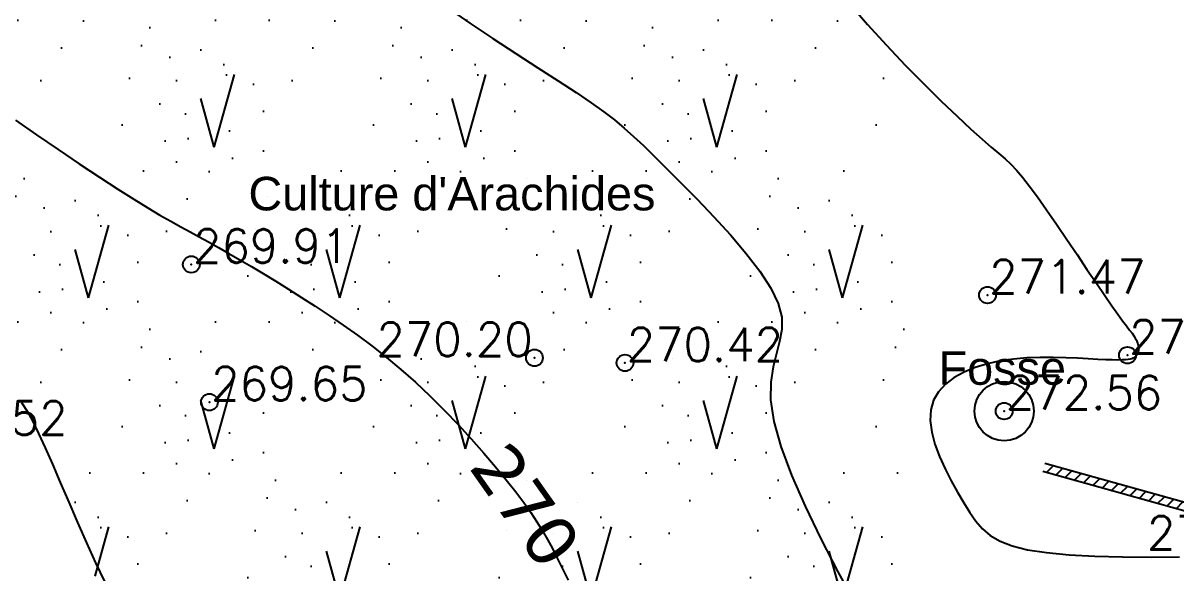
# Model space of a CAD drawing. Header units: millimetres. Extents: x 524954 to 526204, y 9523489 to 9524010.
# Drawn here: x 525380.55 to 525414.95, y 9523602.8 to 9523619.21 of the extents above; entities that cross this region are included whole.
import ezdxf
from ezdxf.enums import TextEntityAlignment as Align

# ---------------------------------------------------------------- set-up
doc = ezdxf.new("R2010")
doc.units = ezdxf.units.MM
doc.header["$PDMODE"] = 32
doc.header["$PDSIZE"] = 0.5
doc.linetypes.add('CACHE2', pattern=[4.7625, 3.175, -1.5875])
for name, color, linetype in [('Cloture', 7, 'Continuous'), ('CN_01_00', 3, 'Continuous'), ('CN_02_00', 4, 'Continuous'), ('CN_10_00', 1, 'Continuous'), ('Cotation Courbes de niveau', 7, 'Continuous'), ('Murs', 1, 'Continuous'), ('TopoAlt', 3, 'Continuous'), ('TOPOJIS', 7, 'Continuous'), ('Toponomie', 7, 'CACHE2'), ('Végétation_Plantation', 70, 'Continuous')]:
    doc.layers.add(name, color=color, linetype=linetype)
doc.styles.add('Simplex 1.0', font='Simplex.shx', dxfattribs={"width": 0.99, "height": 1})
doc.styles.get("Standard").update_dxf_attribs({"font": 'arial.ttf'})
doc.styles.add('Verdana 1.0', font='verdana.ttf', dxfattribs={"width": 0.99, "height": 1})

# ---------------------------------------------------------------- blocks, each defined once
blk = doc.blocks.new('TCPOINT M')
at = {"color": 0}
blk.add_point((0, 0), dxfattribs=at)
at = {"layer": 'TopoAlt', "style": 'Simplex 1.0', "width": 0.99}
blk.add_attdef('ALT', (0.15, 0.15), '', height=1, dxfattribs=at)

msp = doc.modelspace()

# ---------------------------------------------------------------- hatches: boundary and pattern name
at = {"layer": 'Murs'}
h = msp.add_hatch(dxfattribs=at)
h.set_pattern_fill('_U', color=256, scale=0.25, angle=45, style=0, pattern_type=0)
h.set_pattern_definition([(45, (0, 0), (-0.1767766952966, 0.1767766952966), [])])
h.paths.add_polyline_path([(525420.456, 9523603.445), (525411.042, 9523606.07), (525410.975, 9523605.829), (525420.389, 9523603.205)])
at = {"layer": 'Végétation_Plantation', "linetype": 'CACHE2', "ltscale": 0.5}
h = msp.add_hatch(dxfattribs=at)
h.set_pattern_fill('BROUSS', color=256, scale=1.5, style=0)
h.set_pattern_definition([(74.475889, (0, 0), (-3.750000001, 13.500000005), [2.25, -11.761156275]), (74.475889, (3.75, 4.5), (-3.750000001, 13.500000005), [2.25, -11.761156275]), (74.475889, (7.5, 9), (-3.750000001, 13.500000005), [2.25, -11.761156275]), (105.524111, (0, 0), (-7.500000003, 4e-10), [1.5, -12.511156275]), (105.524111, (3.75, 4.5), (-7.500000003, 4e-10), [1.5, -12.511156275]), (105.524111, (7.5, 9), (-7.500000003, 4e-10), [1.5, -12.511156275]), (0, (0.453, 0.484), (3.75, 4.5), [0, -7.5]), (0, (1.468, 1.072), (3.75, 4.5), [0, -7.5]), (0, (1.1713, 1.8804), (3.75, 4.5), [0, -7.5]), (0, (2.327, 1.9907), (3.75, 4.5), [0, -7.5]), (0, (1.64, 3.7912), (3.75, 4.5), [0, -7.5]), (0, (0.3684, 2.1545), (3.75, 4.5), [0, -7.5]), (0, (0.281, 2.4684), (3.75, 4.5), [0, -7.5]), (0, (0.0314, 3.7912), (3.75, 4.5), [0, -7.5]), (0, (-0.7807, 0.2634), (3.75, 4.5), [0, -7.5]), (0, (-0.8588, 0.9984), (3.75, 4.5), [0, -7.5]), (0, (-1.468, 0.19), (3.75, 4.5), [0, -7.5]), (0, (-1.624, 1.2924), (3.75, 4.5), [0, -7.5]), (0, (-1.1242, 1.9905), (3.75, 4.5), [0, -7.5]), (0, (-1.3274, 2.6888), (3.75, 4.5), [0, -7.5]), (0, (-1.9207, 3.5707), (3.75, 4.5), [0, -7.5]), (0, (-0.406, 2.9085), (3.75, 4.5), [0, -7.5]), (0, (-2.53, 2.064), (3.75, 4.5), [0, -7.5]), (0, (-2.7485, 0.6675), (3.75, 4.5), [0, -7.5]), (0, (-1.1235, -0.4347), (3.75, 4.5), [0, -7.5]), (0, (-0.156, -0.7287), (3.75, 4.5), [0, -7.5]), (0, (-0.812, -1.537), (3.75, 4.5), [0, -7.5]), (0, (1.5774, -1.4635), (3.75, 4.5), [0, -7.5]), (0, (0.5466, -0.3245), (3.75, 4.5), [0, -7.5]), (0, (1.468, -0.104), (3.75, 4.5), [0, -7.5])])
h.paths.add_polyline_path([(525377.673, 9523660.945), (525407.866, 9523647.437), (525404.193, 9523635.327), (525403.476, 9523627.007), (525405.987, 9523619.737), (525406.747, 9523612.886), (525407.177, 9523604.448), (525411.057, 9523590.152), (525390.646, 9523585.184), (525385.798, 9523596.139), (525380.179, 9523608.044), (525379.541, 9523623.33), (525380.945, 9523632.682), (525378.138, 9523643.509), (525376.097, 9523653.982)])

# ---------------------------------------------------------------- linework, layer by layer
at = {"layer": 'Cloture', "flags": 128}
for points in [[(525420.456, 9523603.445), (525411.042, 9523606.07)], [(525420.389, 9523603.205), (525410.975, 9523605.829)]]:
    msp.add_lwpolyline(points, dxfattribs=at)
at = {"layer": 'Cloture'}
msp.add_circle((525409.825, 9523607.633), 0.884, dxfattribs=at)
at = {"layer": 'CN_01_00', "flags": 128}
for points, elevation in [([(525393.206, 9523619.668), (525393.876, 9523619.204), (525394.564, 9523618.744), (525395.248, 9523618.298), (525395.905, 9523617.874), (525396.513, 9523617.483), (525397.049, 9523617.133), (525397.498, 9523616.83), (525397.874, 9523616.563), (525398.198, 9523616.317), (525398.489, 9523616.076), (525398.769, 9523615.827), (525399.058, 9523615.553), (525399.377, 9523615.239), (525399.747, 9523614.872), (525400.18, 9523614.44), (525400.66, 9523613.954), (525401.16, 9523613.432), (525401.656, 9523612.89), (525402.121, 9523612.343), (525402.532, 9523611.808), (525402.861, 9523611.302), (525403.085, 9523610.841), (525403.186, 9523610.434), (525403.189, 9523610.065), (525403.125, 9523609.711), (525403.028, 9523609.346), (525402.929, 9523608.95), (525402.861, 9523608.496), (525402.857, 9523607.964), (525402.949, 9523607.327), (525403.161, 9523606.573), (525403.48, 9523605.719), (525403.884, 9523604.793), (525404.353, 9523603.823), (525404.863, 9523602.837), (525405.395, 9523601.861)], 271), ([(525380.504, 9523607.893), (525380.668, 9523607.628), (525380.836, 9523607.32), (525381.013, 9523606.96), (525381.208, 9523606.537), (525381.424, 9523606.047), (525381.659, 9523605.502), (525381.91, 9523604.918), (525382.171, 9523604.313), (525382.44, 9523603.705), (525382.711, 9523603.11), (525382.982, 9523602.545)], 269)]:
    msp.add_lwpolyline(points, dxfattribs=dict(at, elevation=elevation))
at = {"layer": 'CN_02_00', "elevation": 272, "flags": 128}
msp.add_lwpolyline([(525405.206, 9523619.795), (525405.749, 9523619.167), (525406.311, 9523618.549), (525406.875, 9523617.953), (525407.425, 9523617.392), (525407.945, 9523616.879), (525408.419, 9523616.426), (525408.829, 9523616.046), (525409.166, 9523615.745), (525409.438, 9523615.51), (525409.662, 9523615.32), (525409.851, 9523615.156), (525410.022, 9523614.997), (525410.19, 9523614.823), (525410.368, 9523614.615), (525410.573, 9523614.352), (525410.816, 9523614.021), (525411.09, 9523613.633), (525411.385, 9523613.205), (525411.691, 9523612.755), (525411.999, 9523612.3), (525412.297, 9523611.858), (525412.576, 9523611.445), (525412.826, 9523611.08), (525413.038, 9523610.775), (525413.215, 9523610.528), (525413.36, 9523610.329), (525413.477, 9523610.173), (525413.569, 9523610.05), (525413.641, 9523609.955), (525413.697, 9523609.877), (525413.739, 9523609.811), (525413.772, 9523609.75), (525413.797, 9523609.693), (525413.815, 9523609.639), (525413.826, 9523609.59), (525413.833, 9523609.545), (525413.835, 9523609.504), (525413.834, 9523609.468), (525413.831, 9523609.437), (525413.826, 9523609.411), (525413.82, 9523609.39), (525413.813, 9523609.372), (525413.806, 9523609.357), (525413.798, 9523609.344), (525413.791, 9523609.332), (525413.783, 9523609.32), (525413.777, 9523609.308), (525413.77, 9523609.295), (525413.763, 9523609.282), (525413.755, 9523609.267), (525413.743, 9523609.252), (525413.727, 9523609.237), (525413.704, 9523609.223), (525413.675, 9523609.208), (525413.638, 9523609.195), (525413.59, 9523609.183), (525413.529, 9523609.172), (525413.449, 9523609.164), (525413.346, 9523609.158), (525413.215, 9523609.156), (525413.053, 9523609.157), (525412.855, 9523609.164), (525412.616, 9523609.175), (525412.334, 9523609.192), (525412.014, 9523609.21), (525411.664, 9523609.226), (525411.29, 9523609.235), (525410.9, 9523609.234), (525410.502, 9523609.219), (525410.101, 9523609.185), (525409.707, 9523609.128), (525409.325, 9523609.046), (525408.963, 9523608.936), (525408.629, 9523608.798), (525408.33, 9523608.632), (525408.074, 9523608.437), (525407.867, 9523608.211), (525407.718, 9523607.955), (525407.633, 9523607.667), (525407.618, 9523607.349), (525407.664, 9523607.006), (525407.761, 9523606.648), (525407.897, 9523606.281), (525408.061, 9523605.914), (525408.244, 9523605.556), (525408.434, 9523605.213), (525408.62, 9523604.893), (525408.796, 9523604.604), (525408.976, 9523604.347), (525409.175, 9523604.119), (525409.412, 9523603.921), (525409.704, 9523603.752), (525410.068, 9523603.611), (525410.522, 9523603.498), (525411.084, 9523603.41), (525411.761, 9523603.348), (525412.531, 9523603.308), (525413.359, 9523603.287), (525414.213, 9523603.279), (525415.059, 9523603.281)], dxfattribs=at)
at = {"layer": 'CN_10_00', "elevation": 270, "flags": 128}
msp.add_lwpolyline([(525380.319, 9523616.314), (525380.949, 9523615.874), (525381.591, 9523615.435), (525382.224, 9523615.009), (525382.825, 9523614.612), (525383.374, 9523614.257), (525383.853, 9523613.954), (525384.269, 9523613.699), (525384.634, 9523613.482), (525384.958, 9523613.295), (525385.254, 9523613.13), (525385.533, 9523612.978), (525385.806, 9523612.83), (525386.085, 9523612.678), (525386.38, 9523612.514), (525386.691, 9523612.337), (525387.018, 9523612.148), (525387.36, 9523611.947), (525387.716, 9523611.733), (525388.086, 9523611.508), (525388.468, 9523611.27), (525388.861, 9523611.022), (525389.265, 9523610.761), (525389.678, 9523610.488), (525390.099, 9523610.2), (525390.525, 9523609.896), (525390.956, 9523609.575), (525391.39, 9523609.234), (525391.824, 9523608.873), (525392.259, 9523608.491), (525392.69, 9523608.086), (525393.115, 9523607.665), (525393.528, 9523607.236), (525393.924, 9523606.806), (525394.3, 9523606.382), (525394.648, 9523605.973), (525394.966, 9523605.586), (525395.248, 9523605.227), (525395.492, 9523604.903), (525395.701, 9523604.607), (525395.884, 9523604.33), (525396.047, 9523604.064), (525396.198, 9523603.8), (525396.343, 9523603.529), (525396.489, 9523603.242), (525396.644, 9523602.931), (525396.811, 9523602.589)], dxfattribs=at)

# ---------------------------------------------------------------- block references
at = {"layer": 'TOPOJIS'}
ref = msp.add_blockref('TCPOINT M', (525385.569, 9523612.007, 269.91), dxfattribs=at)
ref.add_attrib('ALT', '269.91', (525385.619, 9523612.057, 269.91), dxfattribs={"layer": 'TopoAlt', "height": 1, "style": 'Simplex 1.0', "width": 0.99})
ref = msp.add_blockref('TCPOINT M', (525409.329, 9523611.094, 271.47), dxfattribs=at)
ref.add_attrib('ALT', '271.47', (525409.379, 9523611.144, 271.47), dxfattribs={"layer": 'TopoAlt', "height": 1, "style": 'Simplex 1.0', "width": 0.99})
ref = msp.add_blockref('TCPOINT M', (525395.808, 9523609.222, 270.2), dxfattribs=at)
ref.add_attrib('ALT', '270.20', dxfattribs={"layer": 'TopoAlt', "height": 1, "style": 'Simplex 1.0', "width": 0.99}).set_placement((525395.758, 9523609.272, 270.2), align=Align.RIGHT)
ref = msp.add_blockref('TCPOINT M', (525398.51, 9523609.069, 270.42), dxfattribs=at)
ref.add_attrib('ALT', '270.42', (525398.56, 9523609.119, 270.42), dxfattribs={"layer": 'TopoAlt', "height": 1, "style": 'Simplex 1.0', "width": 0.99})
ref = msp.add_blockref('TCPOINT M', (525413.505, 9523609.299, 271.93), dxfattribs=at)
ref.add_attrib('ALT', '271.93', (525413.555, 9523609.349, 271.93), dxfattribs={"layer": 'TopoAlt', "height": 1, "style": 'Simplex 1.0', "width": 0.99})
ref = msp.add_blockref('TCPOINT M', (525386.108, 9523607.9, 269.65), dxfattribs=at)
ref.add_attrib('ALT', '269.65', (525386.158, 9523607.95, 269.65), dxfattribs={"layer": 'TopoAlt', "height": 1, "style": 'Simplex 1.0', "width": 0.99})
ref = msp.add_blockref('TCPOINT M', (525409.825, 9523607.633, 272.56), dxfattribs=at)
ref.add_attrib('ALT', '272.56', (525409.875, 9523607.683, 272.56), dxfattribs={"layer": 'TopoAlt', "height": 1, "style": 'Simplex 1.0', "width": 0.99})
ref = msp.add_blockref('TCPOINT M', (525377.159, 9523606.875, 268.52), dxfattribs=at)
ref.add_attrib('ALT', '268.52', (525377.209, 9523606.925, 268.52), dxfattribs={"layer": 'TopoAlt', "height": 1, "style": 'Simplex 1.0', "width": 0.99})
ref = msp.add_blockref('TCPOINT M', (525418.804, 9523603.45, 272.01), dxfattribs=at)
ref.add_attrib('ALT', '272.01', dxfattribs={"layer": 'TopoAlt', "height": 1, "style": 'Simplex 1.0', "width": 0.99}).set_placement((525418.754, 9523603.5, 272.01), align=Align.RIGHT)

# ---------------------------------------------------------------- texts
at = {"layer": 'Cotation Courbes de niveau', "style": 'Verdana 1.0', "width": 0.99}
msp.add_text('270', height=1.5, rotation=305.2971, dxfattribs=at).set_placement((525395.55, 9523604.821, 270), align=Align.MIDDLE_CENTER)
at = {"layer": 'Toponomie', "char_height": 1, "width": 42.68298, "attachment_point": 1}
for s, insert in [("Culture d'Arachides", (525387.273, 9523614.62)), ('\\pxqc;Fosse', (525388.428, 9523609.417))]:
    msp.add_mtext(s, dxfattribs=dict(at, insert=insert))

doc.saveas('drawing.dxf')
